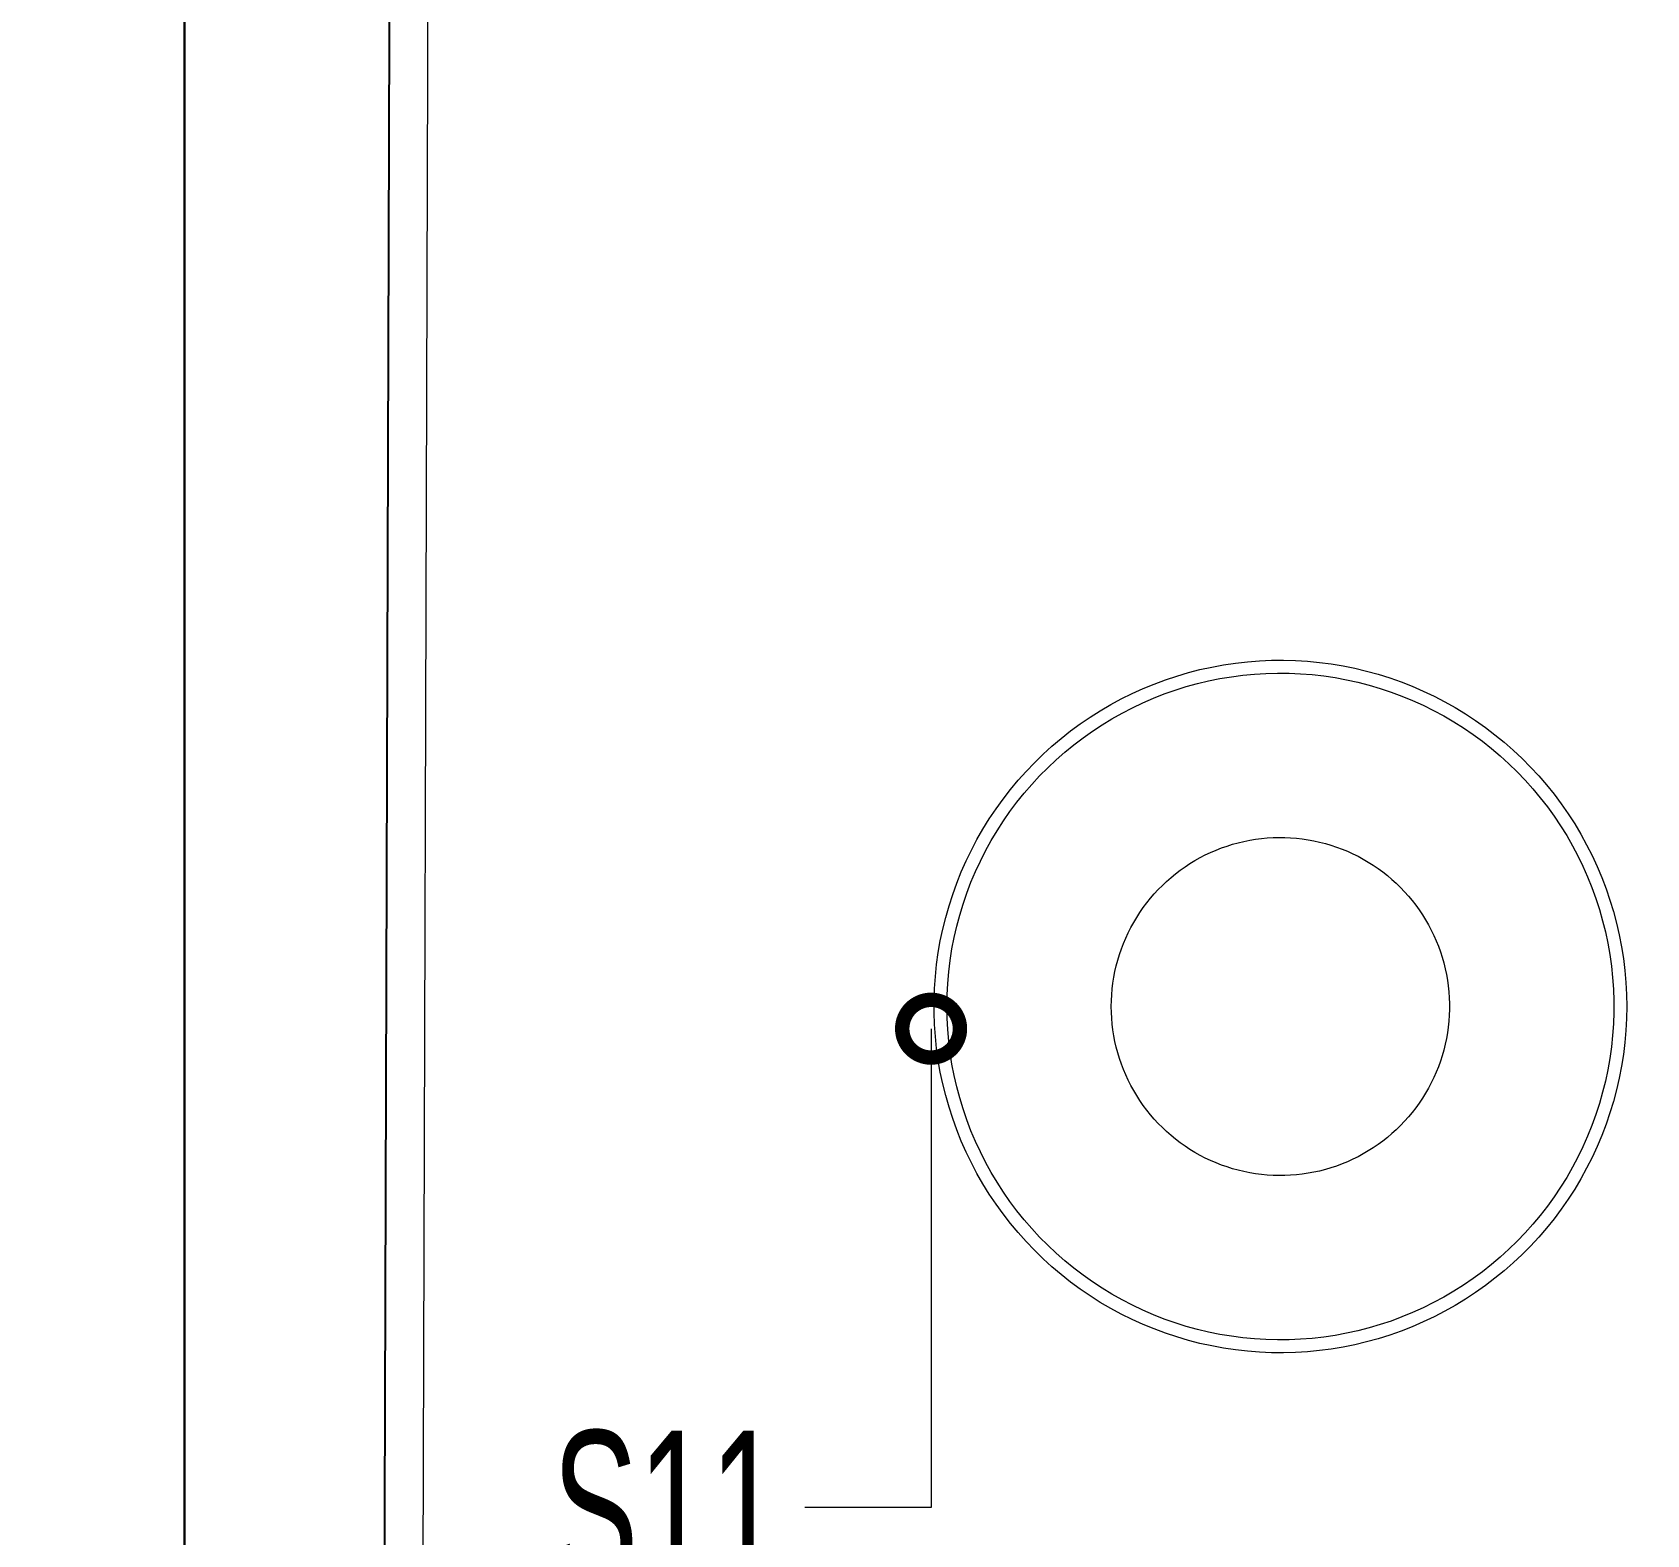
# Model space of a CAD drawing. Header units: centimetres. Extents: x 5488 to 20269, y -31398 to -19684.
# Drawn here: x 8538.91 to 8580.87, y -23180.55 to -23141.5 of the extents above; entities that cross this region are included whole.
import ezdxf
from ezdxf import colors
from ezdxf.entities.mleader import LeaderData, LeaderLine
from ezdxf.math import Vec2, Vec3

# ---------------------------------------------------------------- set-up
doc = ezdxf.new("R2010")
doc.units = ezdxf.units.CM
for name, color, linetype, lineweight in [('xxx_Auto_Duvar_Duvar Plan Kesit', 7, 'Continuous', 30), ('xxx_Auto_Kaplama_Ahşap', 34, 'Continuous', 0), ('xxx_Auto_Kaplama_Ahşap Tarama', 16, 'Continuous', 5), ('xxx_Auto_Kaplama_Seramik', 182, 'Continuous', 13), ('xxx_Auto_Konstruksiyon_Metal', 141, 'Continuous', 0), ('xxx_Auto_SIGN_GENERAL', 51, 'Continuous', 0), ('xxx_Auto_Tefris_Tefris', 32, 'Continuous', 15)]:
    doc.layers.add(name, color=color, linetype=linetype, lineweight=lineweight)
doc.styles.add('AUTOBAN', font='')
doc.styles.get('AUTOBAN').set_extended_font_data('Helvetica Normal Tr')

# ---------------------------------------------------------------- blocks, each defined once
blk = doc.blocks.new('_DotSmall')
at = {"color": 0, "linetype": 'ByBlock', "const_width": 0.5}
blk.add_lwpolyline([(-0.0625, 0, 1), (0.0625, 0, 1)], format="xyb", close=True, dxfattribs=at)
blk = doc.blocks.new('x2202_Autoban_Istinye Park_Food Hall_PLAN_altlik_20220517$0$2202_Autoban_Istinye Park_Food Hall_PLAN_altlik_20220506$0$S12_plan')
for p, q in [((-1.554, 8.827), (-1.861, 8.767)), ((-1.246, 8.875), (-1.554, 8.827)), ((-0.936, 8.913), (-1.246, 8.875)), ((-0.624, 8.94), (-0.936, 8.913)), ((-0.312, 8.956), (-0.624, 8.94)), ((0, 8.962), (-0.312, 8.956)), ((0.312, 8.956), (0, 8.962)), ((0.624, 8.94), (0.312, 8.956)), ((0.936, 8.913), (0.624, 8.94)), ((1.246, 8.875), (0.936, 8.913)), ((1.554, 8.827), (1.246, 8.875)), ((1.861, 8.767), (1.554, 8.827)), ((-3.062, 8.425), (-3.354, 8.314)), ((-2.766, 8.526), (-3.062, 8.425)), ((-2.467, 8.617), (-2.766, 8.526)), ((-2.165, 8.697), (-2.467, 8.617)), ((-1.939, 8.407), (-2.23, 8.334)), ((-1.861, 8.767), (-2.165, 8.697)), ((-1.644, 8.469), (-1.939, 8.407)), ((-1.348, 8.521), (-1.644, 8.469)), ((-1.05, 8.562), (-1.348, 8.521)), ((-0.751, 8.594), (-1.05, 8.562)), ((-0.451, 8.615), (-0.751, 8.594)), ((-0.15, 8.625), (-0.451, 8.615)), ((0.15, 8.625), (-0.15, 8.625)), ((0.451, 8.615), (0.15, 8.625)), ((0.751, 8.594), (0.451, 8.615)), ((1.05, 8.562), (0.751, 8.594)), ((1.348, 8.521), (1.05, 8.562)), ((1.644, 8.469), (1.348, 8.521)), ((1.939, 8.407), (1.644, 8.469)), ((2.165, 8.697), (1.861, 8.767)), ((2.23, 8.334), (1.939, 8.407)), ((2.467, 8.617), (2.165, 8.697)), ((2.766, 8.526), (2.467, 8.617)), ((3.062, 8.425), (2.766, 8.526)), ((3.354, 8.314), (3.062, 8.425)), ((-3.925, 8.061), (-4.204, 7.92)), ((-3.642, 8.192), (-3.925, 8.061)), ((-3.354, 8.314), (-3.642, 8.192)), ((-3.089, 8.057), (-3.368, 7.945)), ((-2.806, 8.159), (-3.089, 8.057)), ((-2.52, 8.252), (-2.806, 8.159)), ((-2.23, 8.334), (-2.52, 8.252)), ((2.52, 8.252), (2.23, 8.334)), ((2.806, 8.159), (2.52, 8.252)), ((3.089, 8.057), (2.806, 8.159)), ((3.368, 7.945), (3.089, 8.057)), ((3.642, 8.192), (3.354, 8.314)), ((3.925, 8.061), (3.642, 8.192)), ((4.204, 7.92), (3.925, 8.061)), ((-4.746, 7.609), (-5.008, 7.44)), ((-4.477, 7.769), (-4.746, 7.609)), ((-4.204, 7.92), (-4.477, 7.769)), ((-4.179, 7.552), (-4.44, 7.402)), ((-3.913, 7.692), (-4.179, 7.552)), ((-3.643, 7.823), (-3.913, 7.692)), ((-3.368, 7.945), (-3.643, 7.823)), ((3.643, 7.823), (3.368, 7.945)), ((3.913, 7.692), (3.643, 7.823)), ((4.179, 7.552), (3.913, 7.692)), ((4.44, 7.402), (4.179, 7.552)), ((4.477, 7.769), (4.204, 7.92)), ((4.746, 7.609), (4.477, 7.769)), ((5.008, 7.44), (4.746, 7.609)), ((-5.265, 7.261), (-5.515, 7.074)), ((-5.008, 7.44), (-5.265, 7.261)), ((-4.696, 7.244), (-4.946, 7.076)), ((-4.44, 7.402), (-4.696, 7.244)), ((4.696, 7.244), (4.44, 7.402)), ((4.946, 7.076), (4.696, 7.244)), ((5.265, 7.261), (5.008, 7.44)), ((5.515, 7.074), (5.265, 7.261)), ((-5.758, 6.878), (-5.995, 6.674)), ((-5.515, 7.074), (-5.758, 6.878)), ((-5.427, 6.716), (-5.659, 6.523)), ((-5.19, 6.9), (-5.427, 6.716)), ((-4.946, 7.076), (-5.19, 6.9)), ((5.19, 6.9), (4.946, 7.076)), ((5.427, 6.716), (5.19, 6.9)), ((5.659, 6.523), (5.427, 6.716)), ((5.758, 6.879), (5.515, 7.074)), ((5.995, 6.675), (5.758, 6.879)), ((-6.224, 6.462), (-6.446, 6.242)), ((-5.995, 6.674), (-6.224, 6.462)), ((-5.883, 6.323), (-6.1, 6.115)), ((-5.659, 6.523), (-5.883, 6.323)), ((5.883, 6.323), (5.659, 6.523)), ((6.1, 6.115), (5.883, 6.323)), ((6.224, 6.462), (5.995, 6.675)), ((6.446, 6.243), (6.224, 6.462)), ((-6.66, 6.015), (-6.866, 5.78)), ((-6.446, 6.242), (-6.66, 6.015)), ((-6.31, 5.9), (-6.512, 5.677)), ((-6.1, 6.115), (-6.31, 5.9)), ((6.31, 5.9), (6.1, 6.115)), ((6.512, 5.677), (6.31, 5.9)), ((6.66, 6.015), (6.446, 6.243)), ((6.866, 5.78), (6.66, 6.015)), ((-7.064, 5.538), (-7.253, 5.29)), ((-6.866, 5.78), (-7.064, 5.538)), ((-6.512, 5.677), (-6.707, 5.448)), ((6.707, 5.448), (6.512, 5.677)), ((7.064, 5.538), (6.866, 5.78)), ((7.254, 5.29), (7.064, 5.538)), ((-7.434, 5.035), (-7.606, 4.774)), ((-7.253, 5.29), (-7.434, 5.035)), ((-6.893, 5.212), (-7.071, 4.969)), ((-6.707, 5.448), (-6.893, 5.212)), ((6.893, 5.212), (6.707, 5.448)), ((7.071, 4.969), (6.893, 5.212)), ((7.434, 5.035), (7.254, 5.29)), ((7.606, 4.774), (7.434, 5.035)), ((-7.606, 4.774), (-7.768, 4.507)), ((-7.241, 4.721), (-7.401, 4.467)), ((-7.071, 4.969), (-7.241, 4.721)), ((7.241, 4.721), (7.071, 4.969)), ((7.401, 4.467), (7.241, 4.721)), ((7.768, 4.507), (7.606, 4.774)), ((-7.921, 4.234), (-8.065, 3.957)), ((-7.768, 4.507), (-7.921, 4.234)), ((-7.553, 4.207), (-7.696, 3.942)), ((-7.401, 4.467), (-7.553, 4.207)), ((-1.131, 4.209), (-1.278, 4.167)), ((-0.983, 4.245), (-1.131, 4.209)), ((-0.834, 4.277), (-0.983, 4.245)), ((-0.684, 4.303), (-0.834, 4.277)), ((-0.533, 4.324), (-0.684, 4.303)), ((-0.381, 4.34), (-0.533, 4.324)), ((-0.229, 4.351), (-0.381, 4.34)), ((-0.076, 4.356), (-0.229, 4.351)), ((0.076, 4.356), (-0.076, 4.356)), ((0.229, 4.351), (0.076, 4.356)), ((0.381, 4.34), (0.229, 4.351)), ((0.533, 4.324), (0.381, 4.34)), ((0.684, 4.303), (0.533, 4.324)), ((0.834, 4.277), (0.684, 4.303)), ((0.983, 4.245), (0.834, 4.277)), ((1.131, 4.209), (0.983, 4.245)), ((1.278, 4.167), (1.131, 4.209)), ((7.553, 4.207), (7.401, 4.467)), ((7.696, 3.942), (7.553, 4.207)), ((7.921, 4.235), (7.768, 4.507)), ((8.065, 3.957), (7.921, 4.235)), ((-8.065, 3.957), (-8.198, 3.675)), ((-7.696, 3.942), (-7.83, 3.673)), ((-2.12, 3.812), (-2.252, 3.736)), ((-1.985, 3.883), (-2.12, 3.812)), ((-1.848, 3.949), (-1.985, 3.883)), ((-1.708, 4.011), (-1.848, 3.949)), ((-1.567, 4.068), (-1.708, 4.011)), ((-1.423, 4.12), (-1.567, 4.068)), ((-1.278, 4.167), (-1.423, 4.12)), ((1.423, 4.12), (1.278, 4.167)), ((1.567, 4.068), (1.423, 4.12)), ((1.708, 4.011), (1.567, 4.068)), ((1.848, 3.949), (1.708, 4.011)), ((1.985, 3.883), (1.848, 3.949)), ((2.12, 3.812), (1.985, 3.883)), ((2.252, 3.736), (2.12, 3.812)), ((7.83, 3.673), (7.696, 3.942)), ((8.198, 3.675), (8.065, 3.957)), ((-8.322, 3.388), (-8.436, 3.097)), ((-8.198, 3.675), (-8.322, 3.388)), ((-7.954, 3.399), (-8.068, 3.121)), ((-7.83, 3.673), (-7.954, 3.399)), ((-2.753, 3.388), (-2.87, 3.29)), ((-2.632, 3.481), (-2.753, 3.388)), ((-2.509, 3.57), (-2.632, 3.481)), ((-2.382, 3.655), (-2.509, 3.57)), ((-2.252, 3.736), (-2.382, 3.655)), ((2.382, 3.655), (2.252, 3.736)), ((2.509, 3.57), (2.382, 3.655)), ((2.632, 3.481), (2.509, 3.57)), ((2.753, 3.388), (2.632, 3.481)), ((2.87, 3.29), (2.753, 3.388)), ((7.954, 3.399), (7.83, 3.673)), ((8.068, 3.121), (7.954, 3.399)), ((8.322, 3.388), (8.198, 3.675)), ((8.436, 3.097), (8.322, 3.388)), ((-8.436, 3.097), (-8.54, 2.802)), ((-8.068, 3.121), (-8.173, 2.839)), ((-3.201, 2.974), (-3.303, 2.861)), ((-3.094, 3.083), (-3.201, 2.974)), ((-2.984, 3.188), (-3.094, 3.083)), ((-2.87, 3.29), (-2.984, 3.188)), ((2.984, 3.188), (2.87, 3.29)), ((3.094, 3.083), (2.984, 3.188)), ((3.201, 2.974), (3.094, 3.083)), ((3.303, 2.861), (3.201, 2.974)), ((8.173, 2.839), (8.068, 3.121)), ((8.54, 2.802), (8.436, 3.097)), ((-8.54, 2.802), (-8.633, 2.504)), ((-8.268, 2.553), (-8.353, 2.265)), ((-8.173, 2.839), (-8.268, 2.553)), ((-3.496, 2.625), (-3.587, 2.502)), ((-3.402, 2.744), (-3.496, 2.625)), ((-3.303, 2.861), (-3.402, 2.744)), ((3.402, 2.744), (3.303, 2.861)), ((3.496, 2.625), (3.402, 2.744)), ((3.587, 2.502), (3.496, 2.625)), ((8.268, 2.553), (8.173, 2.839)), ((8.353, 2.265), (8.268, 2.553)), ((8.633, 2.504), (8.54, 2.802)), ((-8.716, 2.203), (-8.789, 1.899)), ((-8.633, 2.504), (-8.716, 2.203)), ((-8.353, 2.265), (-8.428, 1.974)), ((-3.831, 2.115), (-3.904, 1.981)), ((-3.754, 2.247), (-3.831, 2.115)), ((-3.673, 2.376), (-3.754, 2.247)), ((-3.587, 2.502), (-3.673, 2.376)), ((3.673, 2.376), (3.587, 2.502)), ((3.754, 2.247), (3.673, 2.376)), ((3.831, 2.115), (3.754, 2.247)), ((3.904, 1.981), (3.831, 2.115)), ((8.428, 1.974), (8.353, 2.265)), ((8.717, 2.203), (8.633, 2.504)), ((8.789, 1.899), (8.717, 2.203)), ((-8.789, 1.899), (-8.851, 1.593)), ((-8.492, 1.68), (-8.547, 1.384)), ((-8.428, 1.974), (-8.492, 1.68)), ((-4.034, 1.705), (-4.092, 1.564)), ((-3.971, 1.844), (-4.034, 1.705)), ((-3.904, 1.981), (-3.971, 1.844)), ((3.971, 1.844), (3.904, 1.981)), ((4.034, 1.705), (3.971, 1.844)), ((4.092, 1.564), (4.034, 1.705)), ((8.492, 1.68), (8.428, 1.974)), ((8.547, 1.384), (8.492, 1.68)), ((8.851, 1.593), (8.789, 1.899)), ((-8.902, 1.285), (-8.943, 0.975)), ((-8.851, 1.593), (-8.902, 1.285)), ((-8.547, 1.384), (-8.591, 1.087)), ((-4.194, 1.276), (-4.237, 1.13)), ((-4.145, 1.421), (-4.194, 1.276)), ((-4.092, 1.564), (-4.145, 1.421)), ((4.145, 1.421), (4.092, 1.564)), ((4.194, 1.276), (4.145, 1.421)), ((4.237, 1.13), (4.194, 1.276)), ((8.591, 1.087), (8.547, 1.384)), ((8.902, 1.285), (8.851, 1.593)), ((8.943, 0.975), (8.902, 1.285)), ((-8.943, 0.975), (-8.972, 0.664)), ((-8.591, 1.087), (-8.625, 0.788)), ((-4.275, 0.982), (-4.308, 0.833)), ((-4.237, 1.13), (-4.275, 0.982)), ((4.275, 0.982), (4.237, 1.13)), ((4.308, 0.833), (4.275, 0.982)), ((8.625, 0.788), (8.591, 1.087)), ((8.973, 0.664), (8.943, 0.975)), ((-8.972, 0.664), (-8.991, 0.352)), ((-8.649, 0.488), (-8.662, 0.187)), ((-8.625, 0.788), (-8.649, 0.488)), ((-4.358, 0.532), (-4.375, 0.381)), ((-4.335, 0.683), (-4.358, 0.532)), ((-4.308, 0.833), (-4.335, 0.683)), ((4.335, 0.683), (4.308, 0.833)), ((4.358, 0.532), (4.335, 0.683)), ((4.375, 0.381), (4.358, 0.532)), ((8.649, 0.488), (8.625, 0.788)), ((8.662, 0.187), (8.649, 0.488)), ((8.992, 0.352), (8.973, 0.664)), ((-8.991, 0.352), (-9, 0.04)), ((-9, 0.04), (-8.997, -0.272)), ((-8.662, 0.187), (-8.664, -0.113)), ((-4.393, 0.076), (-4.395, -0.076)), ((-4.387, 0.229), (-4.393, 0.076)), ((-4.375, 0.381), (-4.387, 0.229)), ((4.387, 0.229), (4.375, 0.381)), ((4.393, 0.076), (4.387, 0.229)), ((4.395, -0.076), (4.393, 0.076)), ((8.664, -0.113), (8.662, 0.187)), ((9, 0.04), (8.992, 0.352)), ((8.997, -0.272), (9, 0.04)), ((-8.997, -0.272), (-8.983, -0.585)), ((-8.664, -0.113), (-8.656, -0.414)), ((-8.656, -0.414), (-8.638, -0.714)), ((-4.395, -0.076), (-4.391, -0.229)), ((-4.391, -0.229), (-4.381, -0.381)), ((-4.381, -0.381), (-4.367, -0.533)), ((4.367, -0.533), (4.381, -0.381)), ((4.381, -0.381), (4.391, -0.229)), ((4.391, -0.229), (4.395, -0.076)), ((8.638, -0.714), (8.656, -0.414)), ((8.656, -0.414), (8.664, -0.113)), ((8.983, -0.584), (8.997, -0.272)), ((-8.983, -0.585), (-8.959, -0.896)), ((-8.638, -0.714), (-8.609, -1.014)), ((-4.367, -0.533), (-4.347, -0.684)), ((-4.347, -0.684), (-4.322, -0.835)), ((-4.322, -0.835), (-4.292, -0.984)), ((4.292, -0.984), (4.322, -0.835)), ((4.322, -0.835), (4.347, -0.684)), ((4.347, -0.684), (4.367, -0.533)), ((8.609, -1.014), (8.638, -0.714)), ((8.959, -0.896), (8.983, -0.584)), ((-8.959, -0.896), (-8.924, -1.206)), ((-8.924, -1.206), (-8.878, -1.515)), ((-8.609, -1.014), (-8.57, -1.312)), ((-4.292, -0.984), (-4.256, -1.133)), ((-4.256, -1.133), (-4.216, -1.28)), ((4.216, -1.28), (4.256, -1.133)), ((4.256, -1.133), (4.292, -0.984)), ((8.57, -1.312), (8.609, -1.014)), ((8.878, -1.515), (8.924, -1.206)), ((8.924, -1.206), (8.959, -0.896)), ((-8.878, -1.515), (-8.821, -1.823)), ((-8.57, -1.312), (-8.521, -1.608)), ((-8.521, -1.608), (-8.461, -1.903)), ((-4.216, -1.28), (-4.17, -1.425)), ((-4.17, -1.425), (-4.12, -1.569)), ((-4.12, -1.569), (-4.064, -1.711)), ((4.064, -1.711), (4.12, -1.569)), ((4.12, -1.569), (4.17, -1.425)), ((4.17, -1.425), (4.216, -1.28)), ((8.461, -1.903), (8.521, -1.608)), ((8.521, -1.608), (8.57, -1.312)), ((8.821, -1.823), (8.878, -1.515)), ((-8.821, -1.823), (-8.754, -2.128)), ((-8.461, -1.903), (-8.392, -2.196)), ((-4.064, -1.711), (-4.003, -1.851)), ((-4.003, -1.851), (-3.938, -1.989)), ((-3.938, -1.989), (-3.868, -2.125)), ((3.868, -2.125), (3.938, -1.989)), ((3.938, -1.989), (4.003, -1.851)), ((4.003, -1.851), (4.064, -1.711)), ((8.392, -2.196), (8.461, -1.903)), ((8.754, -2.128), (8.821, -1.823)), ((-8.754, -2.128), (-8.676, -2.43)), ((-8.676, -2.43), (-8.588, -2.73)), ((-8.392, -2.196), (-8.312, -2.486)), ((-8.312, -2.486), (-8.222, -2.773)), ((-3.868, -2.125), (-3.793, -2.258)), ((-3.793, -2.258), (-3.714, -2.388)), ((-3.714, -2.388), (-3.63, -2.515)), ((-3.63, -2.515), (-3.542, -2.64)), ((3.542, -2.64), (3.63, -2.515)), ((3.63, -2.515), (3.714, -2.388)), ((3.714, -2.388), (3.793, -2.258)), ((3.793, -2.258), (3.868, -2.125)), ((8.222, -2.773), (8.312, -2.486)), ((8.312, -2.486), (8.392, -2.196)), ((8.588, -2.73), (8.676, -2.43)), ((8.676, -2.43), (8.754, -2.128)), ((-8.588, -2.73), (-8.489, -3.026)), ((-8.222, -2.773), (-8.122, -3.056)), ((-3.542, -2.64), (-3.45, -2.761)), ((-3.45, -2.761), (-3.353, -2.879)), ((-3.353, -2.879), (-3.252, -2.994)), ((3.252, -2.994), (3.353, -2.879)), ((3.353, -2.879), (3.45, -2.761)), ((3.45, -2.761), (3.542, -2.64)), ((8.122, -3.056), (8.222, -2.773)), ((8.489, -3.026), (8.588, -2.73)), ((-8.489, -3.026), (-8.38, -3.319)), ((-8.38, -3.319), (-8.261, -3.608)), ((-8.122, -3.056), (-8.012, -3.337)), ((-8.012, -3.337), (-7.893, -3.613)), ((-3.252, -2.994), (-3.148, -3.105)), ((-3.148, -3.105), (-3.039, -3.212)), ((-3.039, -3.212), (-2.927, -3.316)), ((-2.927, -3.316), (-2.812, -3.416)), ((2.812, -3.416), (2.927, -3.316)), ((2.927, -3.316), (3.039, -3.212)), ((3.039, -3.212), (3.148, -3.105)), ((3.148, -3.105), (3.252, -2.994)), ((7.893, -3.613), (8.012, -3.337)), ((8.012, -3.337), (8.122, -3.056)), ((8.262, -3.608), (8.381, -3.319)), ((8.381, -3.319), (8.489, -3.026)), ((-8.261, -3.608), (-8.133, -3.893)), ((-7.893, -3.613), (-7.764, -3.884)), ((-2.812, -3.416), (-2.693, -3.511)), ((-2.693, -3.511), (-2.571, -3.603)), ((-2.571, -3.603), (-2.446, -3.69)), ((-2.446, -3.69), (-2.317, -3.772)), ((-2.317, -3.772), (-2.186, -3.85)), ((2.186, -3.85), (2.317, -3.772)), ((2.317, -3.772), (2.446, -3.69)), ((2.446, -3.69), (2.571, -3.603)), ((2.571, -3.603), (2.693, -3.511)), ((2.693, -3.511), (2.812, -3.416)), ((7.764, -3.884), (7.893, -3.613)), ((8.133, -3.893), (8.262, -3.608)), ((-8.133, -3.893), (-7.994, -4.173)), ((-7.994, -4.173), (-7.846, -4.448)), ((-7.764, -3.884), (-7.626, -4.152)), ((-7.626, -4.152), (-7.478, -4.414)), ((-2.186, -3.85), (-2.053, -3.924)), ((-2.053, -3.924), (-1.917, -3.993)), ((-1.917, -3.993), (-1.778, -4.057)), ((-1.778, -4.057), (-1.638, -4.116)), ((-1.638, -4.116), (-1.495, -4.171)), ((-1.495, -4.171), (-1.351, -4.22)), ((1.351, -4.22), (1.495, -4.171)), ((1.495, -4.171), (1.638, -4.116)), ((1.638, -4.116), (1.778, -4.057)), ((1.778, -4.057), (1.917, -3.993)), ((1.917, -3.993), (2.053, -3.924)), ((2.053, -3.924), (2.186, -3.85)), ((7.478, -4.414), (7.626, -4.152)), ((7.626, -4.152), (7.764, -3.884)), ((7.846, -4.448), (7.994, -4.173)), ((7.994, -4.173), (8.133, -3.893)), ((-7.846, -4.448), (-7.688, -4.717)), ((-7.478, -4.414), (-7.322, -4.671)), ((-1.351, -4.22), (-1.205, -4.265)), ((-1.205, -4.265), (-1.057, -4.304)), ((-1.057, -4.304), (-0.909, -4.338)), ((-0.909, -4.338), (-0.759, -4.367)), ((-0.759, -4.367), (-0.608, -4.391)), ((-0.608, -4.391), (-0.457, -4.409)), ((-0.457, -4.409), (-0.305, -4.422)), ((-0.305, -4.422), (-0.153, -4.43)), ((-0.153, -4.43), (0, -4.433)), ((0, -4.433), (0.153, -4.43)), ((0.153, -4.43), (0.305, -4.422)), ((0.305, -4.422), (0.457, -4.409)), ((0.457, -4.409), (0.608, -4.391)), ((0.608, -4.391), (0.759, -4.367)), ((0.759, -4.367), (0.909, -4.338)), ((0.909, -4.338), (1.057, -4.304)), ((1.057, -4.304), (1.205, -4.265)), ((1.205, -4.265), (1.351, -4.22)), ((7.322, -4.671), (7.478, -4.414)), ((7.688, -4.717), (7.846, -4.448)), ((-7.688, -4.717), (-7.521, -4.981)), ((-7.521, -4.981), (-7.345, -5.239)), ((-7.322, -4.671), (-7.157, -4.922)), ((-7.157, -4.922), (-6.983, -5.167)), ((6.983, -5.167), (7.157, -4.922)), ((7.157, -4.922), (7.322, -4.671)), ((7.345, -5.239), (7.521, -4.981)), ((7.521, -4.981), (7.688, -4.717)), ((-7.345, -5.239), (-7.16, -5.491)), ((-6.983, -5.167), (-6.801, -5.407)), ((-6.801, -5.407), (-6.61, -5.64)), ((6.61, -5.64), (6.801, -5.407)), ((6.801, -5.407), (6.983, -5.167)), ((7.16, -5.491), (7.345, -5.239)), ((-7.16, -5.491), (-6.966, -5.736)), ((-6.966, -5.736), (-6.764, -5.975)), ((-6.61, -5.64), (-6.412, -5.866)), ((-6.412, -5.866), (-6.206, -6.085)), ((6.206, -6.085), (6.412, -5.866)), ((6.412, -5.866), (6.61, -5.64)), ((6.765, -5.975), (6.966, -5.736)), ((6.966, -5.736), (7.16, -5.491)), ((-6.764, -5.975), (-6.554, -6.206)), ((-6.554, -6.206), (-6.336, -6.43)), ((-6.206, -6.085), (-5.992, -6.296)), ((5.992, -6.296), (6.206, -6.085)), ((6.336, -6.43), (6.554, -6.206)), ((6.554, -6.206), (6.765, -5.975)), ((-6.336, -6.43), (-6.11, -6.646)), ((-6.11, -6.646), (-5.877, -6.854)), ((-5.992, -6.296), (-5.772, -6.501)), ((-5.772, -6.501), (-5.544, -6.697)), ((-5.544, -6.697), (-5.309, -6.885)), ((5.309, -6.885), (5.544, -6.697)), ((5.544, -6.697), (5.772, -6.501)), ((5.772, -6.501), (5.992, -6.296)), ((5.878, -6.854), (6.111, -6.646)), ((6.111, -6.646), (6.336, -6.43)), ((-5.877, -6.854), (-5.637, -7.054)), ((-5.637, -7.054), (-5.39, -7.245)), ((-5.309, -6.885), (-5.068, -7.065)), ((-5.068, -7.065), (-4.822, -7.237)), ((4.822, -7.237), (5.068, -7.065)), ((5.068, -7.065), (5.309, -6.885)), ((5.391, -7.245), (5.638, -7.054)), ((5.638, -7.054), (5.878, -6.854)), ((-5.39, -7.245), (-5.137, -7.428)), ((-5.137, -7.428), (-4.878, -7.602)), ((-4.822, -7.237), (-4.569, -7.4)), ((-4.569, -7.4), (-4.311, -7.554)), ((4.311, -7.554), (4.569, -7.4)), ((4.569, -7.4), (4.822, -7.237)), ((4.878, -7.602), (5.137, -7.428)), ((5.137, -7.428), (5.391, -7.245)), ((-4.878, -7.602), (-4.612, -7.766)), ((-4.612, -7.766), (-4.341, -7.922)), ((-4.341, -7.922), (-4.065, -8.068)), ((-4.311, -7.554), (-4.047, -7.699)), ((-4.047, -7.699), (-3.779, -7.835)), ((-3.779, -7.835), (-3.506, -7.962)), ((-3.506, -7.962), (-3.229, -8.079)), ((3.229, -8.079), (3.506, -7.962)), ((3.506, -7.962), (3.779, -7.835)), ((3.779, -7.835), (4.047, -7.699)), ((4.047, -7.699), (4.311, -7.554)), ((4.065, -8.068), (4.341, -7.922)), ((4.341, -7.922), (4.612, -7.766)), ((4.612, -7.766), (4.878, -7.602)), ((-4.065, -8.068), (-3.784, -8.204)), ((-3.784, -8.204), (-3.498, -8.33)), ((-3.498, -8.33), (-3.208, -8.447)), ((-3.229, -8.079), (-2.948, -8.186)), ((-2.948, -8.186), (-2.663, -8.283)), ((-2.663, -8.283), (-2.375, -8.371)), ((-2.375, -8.371), (-2.085, -8.448)), ((2.085, -8.448), (2.375, -8.371)), ((2.375, -8.371), (2.663, -8.283)), ((2.663, -8.283), (2.948, -8.186)), ((2.948, -8.186), (3.229, -8.079)), ((3.208, -8.447), (3.498, -8.33)), ((3.498, -8.33), (3.784, -8.204)), ((3.784, -8.204), (4.065, -8.068)), ((-3.208, -8.447), (-2.914, -8.553)), ((-2.914, -8.553), (-2.617, -8.649)), ((-2.617, -8.649), (-2.317, -8.735)), ((-2.317, -8.735), (-2.013, -8.81)), ((-2.085, -8.448), (-1.792, -8.515)), ((-1.792, -8.515), (-1.496, -8.572)), ((-1.496, -8.572), (-1.199, -8.619)), ((-1.199, -8.619), (-0.901, -8.656)), ((-0.901, -8.656), (-0.601, -8.682)), ((-0.601, -8.682), (-0.301, -8.697)), ((-0.301, -8.697), (0, -8.703)), ((0, -8.703), (0.301, -8.697)), ((0.301, -8.697), (0.601, -8.682)), ((0.601, -8.682), (0.901, -8.656)), ((0.901, -8.656), (1.199, -8.619)), ((1.199, -8.619), (1.496, -8.572)), ((1.496, -8.572), (1.792, -8.515)), ((1.792, -8.515), (2.085, -8.448)), ((2.014, -8.81), (2.317, -8.735)), ((2.317, -8.735), (2.617, -8.649)), ((2.617, -8.649), (2.915, -8.553)), ((2.915, -8.553), (3.208, -8.447)), ((-2.013, -8.81), (-1.708, -8.875)), ((-1.708, -8.875), (-1.4, -8.928)), ((-1.4, -8.928), (-1.091, -8.972)), ((-1.091, -8.972), (-0.78, -9.004)), ((-0.78, -9.004), (-0.468, -9.026)), ((-0.468, -9.026), (-0.156, -9.037)), ((-0.156, -9.037), (0.156, -9.037)), ((0.156, -9.037), (0.469, -9.026)), ((0.469, -9.026), (0.78, -9.004)), ((0.78, -9.004), (1.091, -8.972)), ((1.091, -8.972), (1.4, -8.928)), ((1.4, -8.928), (1.708, -8.875)), ((1.708, -8.875), (2.014, -8.81))]:
    blk.add_line(p, q)
blk = doc.blocks.new('WC TEFRIS')
at = {"layer": 'xxx_Auto_Tefris_Tefris', "xscale": -1, "rotation": 270}
blk.add_blockref('x2202_Autoban_Istinye Park_Food Hall_PLAN_altlik_20220517$0$2202_Autoban_Istinye Park_Food Hall_PLAN_altlik_20220506$0$S12_plan', (-140.637, 27.501), dxfattribs=at)
blk = doc.blocks.new('A$Cd4c68676')
blk.add_lwpolyline([(128.038, -143.518), (133.718, -143.518), (128.038, -143.518), (127.634, -272.389), (127.634, -272.389)])
at = {"layer": 'xxx_Auto_Kaplama_Seramik'}
blk.add_lwpolyline([(129.034, -143.517), (128.637, -271.389)], dxfattribs=at)
blk = doc.blocks.new('A$C1e03b758')
at = {"layer": 'xxx_Auto_SIGN_GENERAL', "color": 12}
ml = blk.add_multileader_mtext('Standard', dxfattribs=at)
ml.set_content('{\\W0.6;S11}', color=12, style='AUTOBAN')
ml.set_leader_properties()
ml.set_arrow_properties(name='DOTSMALL')
ml.build(insert=Vec2(0, 0))
ml.multileader.update_dxf_attribs({"has_text_frame": 1, "dogleg_length": 2.045, "arrow_head_size": 3})
ctx = ml.context
ctx.base_point, ctx.arrow_head_size, ctx.landing_gap_size, ctx.plane_origin = Vec3(147.287, -727.01), 3, 0.6, Vec3(111.488, -644.317)
ctx.text_align_type = 2
notes = []
notes.append((ctx, [(1, (1, 1, 0), (156.453, -727.01), (-1, 0), 3.281, [(0, [(156.453, -714.564)], 0, [])])]))
ctx.mtext.insert, ctx.mtext.width, ctx.mtext.defined_height, ctx.mtext.alignment, ctx.mtext.flow_direction = Vec3(152.572, -725.01), 4.20155, 4.28, 3, 5
for ctx, leaders in notes:
    for number, flags, end, landing, length, lines in leaders:
        leader = LeaderData()
        leader.index, (leader.has_last_leader_line, leader.has_dogleg_vector, leader.attachment_direction) = number, flags
        leader.last_leader_point, leader.dogleg_vector, leader.dogleg_length = Vec3(end), Vec3(landing), length
        for number, points, colour, breaks in lines:
            line = LeaderLine()
            line.index, line.vertices, line.color, line.breaks = number, Vec3.list(points), colors.encode_raw_color(colour), breaks
            leader.lines.append(line)
        ctx.leaders.append(leader)

msp = doc.modelspace()

# ---------------------------------------------------------------- block references
msp.add_blockref('A$Cd4c68676', (8420.383, -22923.935))

# ---------------------------------------------------------------- next in the draw order: linework, layer by layer
at = {"layer": 'xxx_Auto_Duvar_Duvar Plan Kesit'}
msp.add_lwpolyline([(8764.14, -22699.975), (8764.148, -23196.751), (8542.866, -23196.751), (8542.866, -22786.717)], dxfattribs=at)

# ---------------------------------------------------------------- next in the draw order: block references
at = {"layer": 'xxx_Auto_Kaplama_Ahşap'}
msp.add_blockref('A$C1e03b758', (8405.816, -22452.835), dxfattribs=at)

# ---------------------------------------------------------------- next in the draw order: block references
at = {"layer": 'xxx_Auto_Konstruksiyon_Metal'}
msp.add_blockref('WC TEFRIS', (8712.021, -23194.323), dxfattribs=at)

# ---------------------------------------------------------------- next in the draw order: hatches: boundary and pattern name
at = {"layer": 'xxx_Auto_Kaplama_Ahşap Tarama'}
h = msp.add_hatch(dxfattribs=at)
h.set_pattern_fill('AR-CONC', color=256, scale=0.5)
h.set_pattern_definition([(50, (809.53, -3617.59), (91.09233, -7.96954), [9.525, -104.775]), (355, (809.53, -3617.59), (-17.6217, 95.52842), [7.62, -83.8203]), (100.45144, (817.12, -3618.255), (73.47062, 87.55888), [8.095, -89.04512]), (46.1842, (809.53, -3592.19), (135.5395, -21.02116), [14.2875, -157.1625]), (96.63556, (820.83, -3593.94), (118.70207, 123.71306), [12.1425, -133.5678]), (351.18415, (809.53, -3592.19), (118.70207, 123.71306), [11.43, -125.72987]), (21, (822.23, -3598.54), (75.8072, -51.1326), [9.525, -104.775]), (326, (822.23, -3598.54), (30.901, 92.09398), [7.62, -83.82]), (71.45144, (828.55, -3602.8), (106.7082, 40.96138), [8.095, -89.04497]), (37.5, (809.53, -3617.59), (1.5443, 42.27752), [0, -82.804, 0, -85.09, 0, -84.1375]), (7.5, (809.53, -3617.59), (33.40983, 50.09029), [0, -48.514, 0, -80.899, 0, -32.0675]), (327.5, (781.21, -3617.59), (67.795298, -2.864372), [0, -31.75, 0, -99.06, 0, -131.445]), (317.5, (768.51, -3617.59), (74.06459, 12.71325), [0, -41.275, 0, -65.786, 0, -93.345])])
edge = h.paths.add_edge_path()
edge.add_line((9312.934, -27555.319), (9330.626, -27555.319))
edge.add_arc((9330.626, -27548.319), 7, 270, 349.5592)
edge.add_arc((-12655703.852, 2009176.564), 12827763.879, 350.8642093147, 350.8644691226)
edge.add_line((9346.746, -27492.157), (9332.45, -27492.157))
edge.add_line((9332.45, -27492.157), (9332.449, -27061.102))
edge.add_line((9332.449, -27061.102), (9346.746, -27061.102))
edge.add_arc((-12660642.429, -2064524.007), 12832765.905, 9.1355309233, 9.1357906395)
edge.add_arc((9330.626, -27004.939), 7, 10.4408, 90)
edge.add_line((9330.626, -26997.939), (9312.934, -26997.939))
edge.add_arc((9312.934, -27004.939), 7, 90, 170.4864)
edge.add_arc((10864.464, -27276.629), 1582.138, 170.069442, 189.930558)
edge.add_arc((9312.934, -27548.319), 7, 189.5136, 270)

doc.saveas('drawing.dxf')
